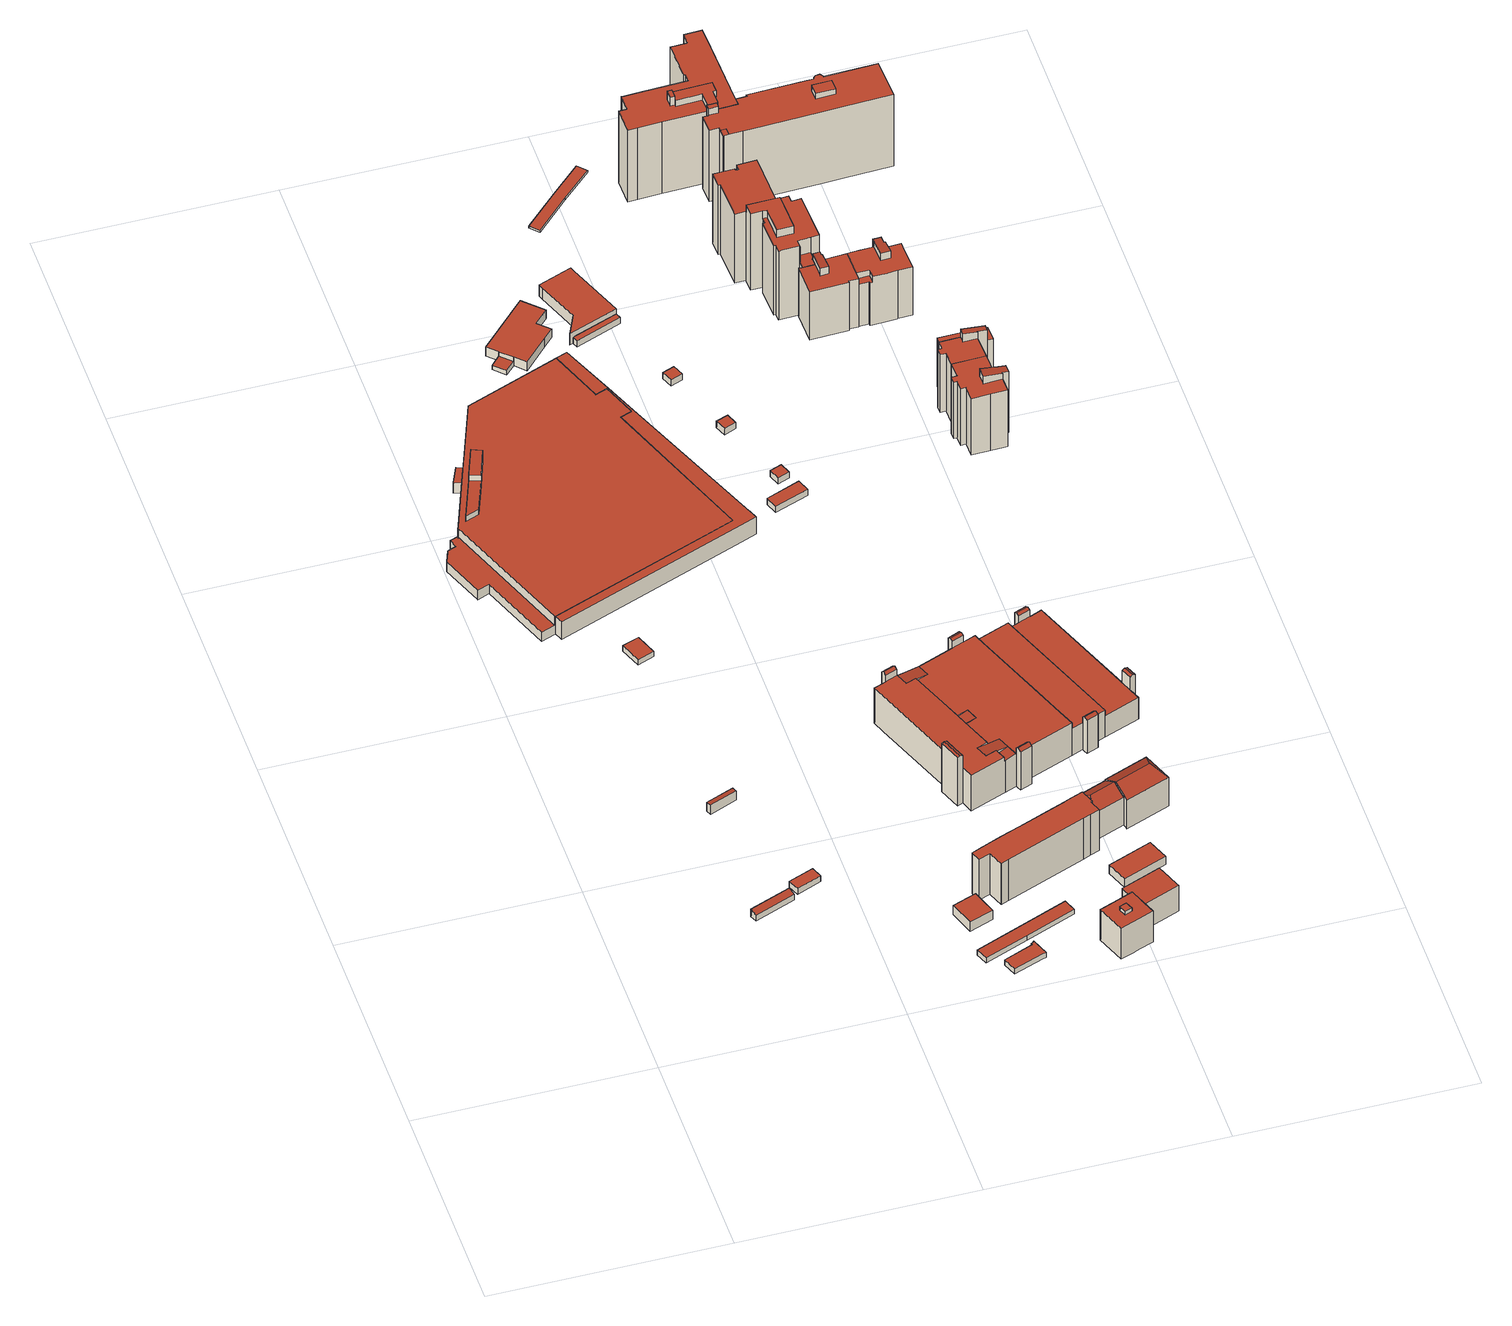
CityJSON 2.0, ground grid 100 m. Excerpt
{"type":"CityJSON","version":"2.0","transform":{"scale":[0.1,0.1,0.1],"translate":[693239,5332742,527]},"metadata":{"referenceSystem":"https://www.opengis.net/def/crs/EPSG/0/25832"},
"CityObjects":{
"building1":{"type":"Building","attributes":{"Gemeindeschluessel":"09162000","HoeheDach":"535.585","HoeheGrund":"531.620","Methode":"1000","NiedrigsteTraufeDesGebaeudes":"534.605","Geometrietyp2DReferenz":"3000","function":"51009_1610","roofType":"2100","measuredHeight":3.96},"geometry":[{"type":"MultiSurface","lod":"2","boundaries":[[[0,1,2,3]],[[4,5,6,7]],[[7,6,1,0]],[[6,5,2,1]],[[3,2,5,4]],[[0,3,4,7]]],"semantics":{"surfaces":[{"type":"WallSurface"},{"type":"RoofSurface"},{"type":"GroundSurface"}],"values":[0,0,0,1,0,2]}}]},
"building2":{"type":"Building","attributes":{"Gemeindeschluessel":"09162000","HoeheDach":"536.618","HoeheGrund":"531.570","Methode":"1000","NiedrigsteTraufeDesGebaeudes":"536.222","Geometrietyp2DReferenz":"3000","function":"51009_1610","roofType":"1000","measuredHeight":5.05},"geometry":[{"type":"MultiSurface","lod":"2","boundaries":[[[8,9,10,11]],[[12,10,9,13,14]],[[15,12,14,16]],[[16,17,8,11,15]],[[16,14,13,17]],[[11,10,12,15]],[[17,13,9,8]]],"semantics":{"surfaces":[{"type":"WallSurface"},{"type":"RoofSurface"},{"type":"GroundSurface"}],"values":[0,1,0,2,0,0,0]}}]},
"building3":{"type":"Building","attributes":{"Gemeindeschluessel":"09162000","HoeheDach":"534.700","HoeheGrund":"531.620","Methode":"2000","NiedrigsteTraufeDesGebaeudes":"534.700","Geometrietyp2DReferenz":"3000","function":"51009_1610","roofType":"1000","measuredHeight":3.08},"geometry":[{"type":"MultiSurface","lod":"2","boundaries":[[[18,19,20,21]],[[22,23,24,25]],[[23,20,19,24]],[[25,18,21,22]],[[24,19,18,25]],[[22,21,20,23]]],"semantics":{"surfaces":[{"type":"RoofSurface"},{"type":"GroundSurface"},{"type":"WallSurface"}],"values":[0,1,2,2,2,2]}}]},
"building4":{"type":"Building","attributes":{"Gemeindeschluessel":"09162000","HoeheDach":"533.762","HoeheGrund":"530.850","Methode":"1000","NiedrigsteTraufeDesGebaeudes":"533.762","Geometrietyp2DReferenz":"3000","function":"51009_1610","roofType":"1000","measuredHeight":2.91},"geometry":[{"type":"MultiSurface","lod":"2","boundaries":[[[26,27,28,29]],[[29,28,30,31]],[[32,33,27,26]],[[28,27,33,30]],[[31,30,33,32]],[[31,32,26,29]]],"semantics":{"surfaces":[{"type":"WallSurface"},{"type":"RoofSurface"},{"type":"GroundSurface"}],"values":[0,0,0,1,0,2]}}]},
"building5":{"type":"Building","attributes":{"Gemeindeschluessel":"09162000","HoeheDach":"545.100","HoeheGrund":"529.613","Methode":"2000","NiedrigsteTraufeDesGebaeudes":"534.600","Geometrietyp2DReferenz":"3000","function":"31001_2000","roofType":"1000","measuredHeight":15.49,"storeysAboveGround":2},"geometry":[{"type":"MultiSurface","lod":"2","boundaries":[[[34,35,36,37,38,39,40]],[[41,42,43,44]],[[45,46,34,40]],[[47,48,49,50]],[[51,52,53,54,55,56]],[[44,43,57,58]],[[51,56,59,60]],[[61,62,63,64]],[[48,65,66,67,68,69,49]],[[66,65,42,41,68,67]],[[70,71,46,45,72,73]],[[74,75,47,50,76]],[[77,78,36,35]],[[79,80,81,82,83,84,85]],[[61,86,87,88,78,77,62]],[[89,90,64,63,91,92]],[[83,82,93,94]],[[95,96,94,93,97,98,99]],[[100,87,86,61,64,90,89,101,102,73,72,45,40,39,38,103,74,76,69,68,67,68,41,44,58,104,105,53,52,51,60]],[[102,106,70,73]],[[57,107,108,105,104,58]],[[85,84,96,95]],[[76,50,49,69]],[[101,89,92,109,106,102]],[[37,110,75,74,103,38]],[[100,111,88,87]],[[84,83,94,96]],[[78,88,111,59,56,55,54,108,107,57,43,42,65,66,65,75,110,37,36],[98,97,81,80,79,99]],[[109,92,91,63,62,77,35,34,46,71,70,106]],[[79,85,95,99]],[[97,93,82,81]],[[60,59,111,100]],[[105,108,54,53]],[[47,75,65,48]]],"semantics":{"surfaces":[{"type":"WallSurface"},{"type":"RoofSurface"},{"type":"GroundSurface"}],"values":[0,0,0,1,0,0,0,0,0,0,0,0,0,0,0,0,1,0,2,0,0,1,0,0,0,0,0,1,1,0,0,0,0,0]}}]},
"building6":{"type":"Building","attributes":{"Gemeindeschluessel":"09162000","HoeheDach":"536.640","HoeheGrund":"531.670","Methode":"2000","NiedrigsteTraufeDesGebaeudes":"536.640","Geometrietyp2DReferenz":"3000","function":"31001_2000","roofType":"1000","measuredHeight":4.97},"geometry":[{"type":"MultiSurface","lod":"2","boundaries":[[[112,113,114,115]],[[115,114,116,117]],[[118,119,113,112]],[[115,117,118,112]],[[117,116,119,118]],[[113,119,116,114]]],"semantics":{"surfaces":[{"type":"WallSurface"},{"type":"GroundSurface"},{"type":"RoofSurface"}],"values":[0,0,0,1,0,2]}}]},
"building7":{"type":"Building","attributes":{"Gemeindeschluessel":"09162000","HoeheDach":"534.559","HoeheGrund":"531.940","Methode":"1000","NiedrigsteTraufeDesGebaeudes":"534.559","Geometrietyp2DReferenz":"3000","function":"31001_2000","roofType":"1000","measuredHeight":2.62},"geometry":[{"type":"MultiSurface","lod":"2","boundaries":[[[120,121,122,123]],[[121,124,125,126,127,128,129,130,122]],[[131,128,127,132]],[[133,130,129,134]],[[120,135,136,125,124,121]],[[123,122,130,133]],[[132,127,126,137]],[[137,126,125,136]],[[123,133,134,131,132,137,136,135,120]],[[134,129,128,131]]],"semantics":{"surfaces":[{"type":"WallSurface"},{"type":"RoofSurface"},{"type":"GroundSurface"}],"values":[0,1,0,0,0,0,0,0,2,0]}}]},
"building8":{"type":"Building","attributes":{"Gemeindeschluessel":"09162000","HoeheDach":"534.415","HoeheGrund":"531.750","Methode":"1000","NiedrigsteTraufeDesGebaeudes":"534.415","Geometrietyp2DReferenz":"3000","function":"31001_2000","roofType":"1000","measuredHeight":2.67},"geometry":[{"type":"MultiSurface","lod":"2","boundaries":[[[138,139,140,141]],[[142,143,139,138]],[[144,145,143,142]],[[146,147,145,144]],[[141,140,147,146]],[[143,145,147,140,139]],[[138,141,146,144,142]]],"semantics":{"surfaces":[{"type":"WallSurface"},{"type":"RoofSurface"},{"type":"GroundSurface"}],"values":[0,0,0,0,0,1,2]}}]},
"building9":{"type":"Building","attributes":{"Gemeindeschluessel":"09162000","HoeheDach":"539.349","HoeheGrund":"530.090","Methode":"1000","NiedrigsteTraufeDesGebaeudes":"539.343","Geometrietyp2DReferenz":"3000","function":"51009_1610","roofType":"1000","measuredHeight":9.26},"geometry":[{"type":"MultiSurface","lod":"2","boundaries":[[[148,149,150,151,152,153]],[[154,155,54,156,108,157]],[[153,152,151,158,159,160,161,162,43,57,108,156,54,56,163,59,111,88]],[[164,165,59,163,56,166]],[[157,108,57,167]],[[88,111,59,165,168,169]],[[170,43,162,171]],[[148,153,88,169]],[[149,148,169,168,165,164,166,155,154,157,167,170,171,172,173,174,175,150]],[[167,57,43,170]],[[158,151,150,175,174,159]],[[166,56,54,155]],[[171,162,161,172]],[[160,159,174,173,172,161]]],"semantics":{"surfaces":[{"type":"WallSurface"},{"type":"RoofSurface"},{"type":"GroundSurface"}],"values":[0,0,1,0,0,0,0,0,2,0,0,0,0,0]}}]},
"building10":{"type":"Building","attributes":{"Gemeindeschluessel":"09162000","HoeheDach":"535.961","HoeheGrund":"531.290","Methode":"2000","NiedrigsteTraufeDesGebaeudes":"533.621","Geometrietyp2DReferenz":"3000","function":"31001_2000","roofType":"1000","measuredHeight":4.67,"storeysAboveGround":1},"geometry":[{"type":"MultiSurface","lod":"2","boundaries":[[[176,177,178,179]],[[180,181,182,183]],[[184,185,186,187,188,177,176]],[[189,190,191,192]],[[193,194,195,196,197,198]],[[179,178,199,200,201]],[[202,199,188,187,203,191,190,194,193,198,204,182,181,205,206,207]],[[177,188,199,178]],[[184,176,179,201]],[[195,194,190,189]],[[197,208,183,182,204,198]],[[208,197,196,195,189,192,209,186,185,184,201,200,210,211,212,213,180,183]],[[210,200,199,202,207,211]],[[213,205,181,180]],[[207,206,205,213,212,211]],[[209,192,191,203,187,186]]],"semantics":{"surfaces":[{"type":"RoofSurface"},{"type":"WallSurface"},{"type":"GroundSurface"}],"values":[0,1,1,1,1,1,0,1,1,1,1,2,1,1,1,1]}}]},
"building11":{"type":"Building","attributes":{"Gemeindeschluessel":"09162000","HoeheDach":"553.467","HoeheGrund":"531.490","Methode":"1000","NiedrigsteTraufeDesGebaeudes":"553.467","Geometrietyp2DReferenz":"3000","function":"31001_9998","roofType":"1000","measuredHeight":21.98,"storeysAboveGround":7},"geometry":[{"type":"MultiSurface","lod":"2","boundaries":[[[214,215,216,217]],[[218,219,220,221,222,223]],[[224,225,226,227,228,229]],[[230,231,228,227,226,232,216,215,233,234,235,236,237,238,239,220,219,218,240,241,242,243,244]],[[217,216,232,245]],[[246,230,244,247]],[[248,234,233,249]],[[246,250,229,228,231,230]],[[244,243,242,251,252,247]],[[253,239,238,254]],[[249,233,215,214]],[[251,242,241,255]],[[256,236,235,257]],[[257,235,234,248]],[[237,236,256,258,254,238]],[[241,240,218,223,259,255]],[[249,214,217,245,225,224,229,250,246,247,252,251,255,259,223,222,221,253,254,258,256,257,248]],[[245,232,226,225]],[[221,220,239,253]]],"semantics":{"surfaces":[{"type":"WallSurface"},{"type":"RoofSurface"},{"type":"GroundSurface"}],"values":[0,0,0,1,0,0,0,0,0,0,0,0,0,0,0,0,2,0,0]}}]},
"building12":{"type":"Building","attributes":{"Gemeindeschluessel":"09162000","HoeheDach":"549.960","HoeheGrund":"531.560","Methode":"2000","NiedrigsteTraufeDesGebaeudes":"545.439","Geometrietyp2DReferenz":"3000","function":"31001_1000","roofType":"1000","measuredHeight":18.4,"storeysAboveGround":5},"geometry":[{"type":"MultiSurface","lod":"2","boundaries":[[[260,261,262,263,264,265,266,267,268,269]],[[270,271,272,273,274,275,276,277]],[[278,279,273,272,271,270,280,281,282,283,284,285,286,287,288,289]],[[290,291,292,293]],[[279,278,289,264,263,294,295]],[[266,265,264,289,288,287,286,267]],[[296,292,291,297]],[[260,298,299,261]],[[300,297,291,290]],[[301,302,303,298,283,282,281,280]],[[304,296,297,300]],[[270,277,301,280]],[[269,268,267,286,285,284]],[[279,295,274,273]],[[293,292,296,304]],[[277,276,275,274,295,294,305,299,298,303,302,301],[290,293,304,300]],[[305,294,263,262,261,299]],[[283,298,260,269,284]]],"semantics":{"surfaces":[{"type":"RoofSurface"},{"type":"WallSurface"},{"type":"GroundSurface"}],"values":[0,1,2,1,1,1,0,1,1,1,1,1,1,1,1,0,1,1]}}]},
"building13":{"type":"Building","attributes":{"Gemeindeschluessel":"09162000","HoeheDach":"533.700","HoeheGrund":"530.419","Methode":"2000","NiedrigsteTraufeDesGebaeudes":"533.700","Geometrietyp2DReferenz":"3000","function":"31001_2000","roofType":"1000","measuredHeight":3.28,"storeysAboveGround":1},"geometry":[{"type":"MultiSurface","lod":"2","boundaries":[[[306,307,308,309]],[[310,306,309,311]],[[311,309,308,312]],[[311,312,313,310]],[[312,308,307,313]],[[313,307,306,310]]],"semantics":{"surfaces":[{"type":"RoofSurface"},{"type":"WallSurface"},{"type":"GroundSurface"}],"values":[0,1,1,2,1,1]}}]},
"building14":{"type":"Building","attributes":{"Gemeindeschluessel":"09162000","HoeheDach":"536.490","HoeheGrund":"530.420","Methode":"2000","NiedrigsteTraufeDesGebaeudes":"536.490","Geometrietyp2DReferenz":"3000","function":"51009_1610","roofType":"1000","measuredHeight":6.07},"geometry":[{"type":"MultiSurface","lod":"2","boundaries":[[[314,315,316,317,318,319,320,321]],[[322,320,319,323]],[[323,319,318,324]],[[325,317,316,326]],[[312,327,328,322,323,324,325,326]],[[321,328,327,314]],[[328,321,320,322]],[[312,315,314,327]],[[324,318,317,325]],[[326,316,315,312]]],"semantics":{"surfaces":[{"type":"RoofSurface"},{"type":"WallSurface"},{"type":"GroundSurface"}],"values":[0,1,1,1,2,1,1,1,1,1]}}]},
"building15":{"type":"Building","attributes":{"Gemeindeschluessel":"09162000","HoeheDach":"533.673","HoeheGrund":"530.510","Methode":"1000","NiedrigsteTraufeDesGebaeudes":"533.673","Geometrietyp2DReferenz":"3000","function":"31001_2000","roofType":"1000","measuredHeight":3.16,"storeysAboveGround":1},"geometry":[{"type":"MultiSurface","lod":"2","boundaries":[[[329,330,331,332]],[[333,334,330,329]],[[332,331,335,336]],[[332,336,333,329]],[[330,334,335,331]],[[336,335,334,333]]],"semantics":{"surfaces":[{"type":"WallSurface"},{"type":"GroundSurface"},{"type":"RoofSurface"}],"values":[0,0,0,1,2,0]}}]},
"building16":{"type":"Building","attributes":{"Gemeindeschluessel":"09162000","HoeheDach":"533.869","HoeheGrund":"530.530","Methode":"1000","NiedrigsteTraufeDesGebaeudes":"533.869","Geometrietyp2DReferenz":"3000","function":"31001_2000","roofType":"1000","measuredHeight":3.34,"storeysAboveGround":1},"geometry":[{"type":"MultiSurface","lod":"2","boundaries":[[[337,338,339,340]],[[341,339,338,342]],[[343,340,339,341]],[[342,338,337,344]],[[344,337,340,343]],[[343,341,342,344]]],"semantics":{"surfaces":[{"type":"RoofSurface"},{"type":"WallSurface"},{"type":"GroundSurface"}],"values":[0,1,1,1,1,2]}}]},
"building17":{"type":"Building","attributes":{"Gemeindeschluessel":"09162000","HoeheDach":"535.788","HoeheGrund":"531.344","Methode":"1000","NiedrigsteTraufeDesGebaeudes":"535.788","Geometrietyp2DReferenz":"3000","function":"31001_2000","roofType":"1000","measuredHeight":4.44},"geometry":[{"type":"MultiSurface","lod":"2","boundaries":[[[345,346,347,348]],[[349,350,346,345]],[[351,352,348,347]],[[349,345,348,352]],[[351,347,346,350]],[[350,349,352,351]]],"semantics":{"surfaces":[{"type":"WallSurface"},{"type":"GroundSurface"},{"type":"RoofSurface"}],"values":[0,1,2,0,0,0]}}]},
"building18":{"type":"Building","attributes":{"Gemeindeschluessel":"09162000","HoeheDach":"550.230","HoeheGrund":"531.570","Methode":"2000","NiedrigsteTraufeDesGebaeudes":"546.334","Geometrietyp2DReferenz":"3000","function":"31001_9998","roofType":"3200","measuredHeight":18.66,"storeysAboveGround":5},"geometry":[{"type":"MultiSurface","lod":"2","boundaries":[[[353,354,355,356]],[[357,358,359,360,361,362]],[[358,357,362,363,353,356,364,365,366]],[[367,361,360,368,354]],[[368,369,355,354]],[[363,367,354,353]],[[370,371,366,365,364,356,355,369]],[[359,371,370,369,368,360]],[[366,371,359,358]],[[362,361,367,363]]],"semantics":{"surfaces":[{"type":"WallSurface"},{"type":"GroundSurface"},{"type":"RoofSurface"}],"values":[0,0,1,2,2,0,0,2,0,0]}}]},
"building19":{"type":"Building","attributes":{"Gemeindeschluessel":"09162000","HoeheDach":"533.777","HoeheGrund":"530.500","Methode":"1000","NiedrigsteTraufeDesGebaeudes":"533.777","Geometrietyp2DReferenz":"3000","function":"31001_2000","roofType":"1000","measuredHeight":3.28,"storeysAboveGround":1},"geometry":[{"type":"MultiSurface","lod":"2","boundaries":[[[372,373,374,375]],[[373,376,377,374]],[[372,378,376,373]],[[375,379,378,372]],[[379,377,376,378]],[[374,377,379,375]]],"semantics":{"surfaces":[{"type":"GroundSurface"},{"type":"WallSurface"},{"type":"RoofSurface"}],"values":[0,1,1,1,2,1]}}]},
"building20":{"type":"Building","attributes":{"Gemeindeschluessel":"09162000","HoeheDach":"556.670","HoeheGrund":"530.530","Methode":"2000","NiedrigsteTraufeDesGebaeudes":"542.020","Geometrietyp2DReferenz":"3000","function":"31001_2000","roofType":"1000","measuredHeight":26.14,"storeysAboveGround":8},"geometry":[{"type":"MultiSurface","lod":"2","boundaries":[[[380,381,382,383,384,385,386,387,388]],[[389,390,391,392,393,394,395]],[[386,396,387]],[[397,389,395,398,399,400]],[[384,401,402,403,384,385]],[[404,405,406,407,408,409,410,411,412]],[[413,414,415,416,417,399,398,395,394,418,381,419,420,387,396,421,422,423,424,425,426,427,428,429,430]],[[431,432,433,434]],[[435,436,437,438,439,440,441,442,443]],[[420,388,387]],[[444,445,446]],[[447,448,449,450]],[[381,380,419]],[[451,452,453,454,455,456,457,458,459]],[[460,461,411,410]],[[462,463,464,465]],[[424,466,467,468,469,425]],[[470,471,440,439]],[[450,449,472,463,462,473,474]],[[475,476,477,478,479,480,481]],[[482,446,445,483,484,485]],[[486,487,488,489]],[[490,491,492,493]],[[494,495,493,496]],[[497,498,499,500,501,502,503,504,505]],[[506,507,508,509,510,511,512,495,494]],[[513,514,515,516,491,490,517,518,519,520,521,522]],[[482,523,446]],[[520,519,518,517,490,493,495,512,503,502,433,432,521]],[[524,382,418,394,393]],[[510,505,504,511]],[[525,526,527,528]],[[426,425,469,468,438,437,529,530,531,532]],[[533,534,535,536,537]],[[538,484,539,444,446,523,540,385,384,403,458,457,479,492,491,516,515,514,513,522,541,470,439,438,468,467,542]],[[457,456,480,479]],[[543,528,527,544]],[[393,392,402,401,383,524]],[[539,483,445,444]],[[424,423,466]],[[381,418,382]],[[454,475,481,455]],[[535,534,417,416,415,536]],[[443,442,545,546]],[[547,548,549,429,428,550,525,528,543]],[[440,471,551,441]],[[448,552,472,449]],[[553,554,450,474]],[[496,493,492,479,478]],[[422,421,396,386,540,523,482,485,538,542,466,423]],[[498,497,509,508]],[[407,406,554,553]],[[540,386,385]],[[434,488,487,447,450,554,406,405,555,556,431]],[[484,538,485]],[[557,541,522,558]],[[559,560,561,400,399,417,534,533,562]],[[476,475,454,453]],[[471,470,541,557,563,564,546,545,551]],[[447,487,486,565,566,465,464,552,448]],[[441,551,545,442]],[[567,430,429,549]],[[568,537,536,415,414,569,570,571,572]],[[405,404,573,555]],[[559,562,568,572]],[[522,521,432,574,558]],[[484,483,539]],[[455,481,480,456]],[[575,569,414,413,430,567]],[[576,577,578,556,555,573,579,461,460]],[[580,427,426,532,581,582,544,527,526]],[[383,382,524]],[[583,489,488,434,433]],[[550,580,526,525]],[[579,412,411,461]],[[552,464,463,472]],[[383,401,384]],[[432,431,556,578,574]],[[562,533,537,568]],[[427,580,550,428]],[[391,584,459,458,403,402,392]],[[467,466,542]],[[419,380,388,420]],[[512,511,504,503]],[[573,404,412,579]],[[583,433,502,501]],[[566,565,486,489,583,501,500,499,498,508,507,506,494,496,478,477,476,453,452,451,459,584,391,390,389,397,400,561,560,559,572,571,570,569,575,567,549,548,547,543,544,582,581,532,531,530,529,437,436,435,443,546,564,563,557,558,574,578,577,576,460,410,409,408,407,553,474,473,462,465]],[[509,497,505,510]]],"semantics":{"surfaces":[{"type":"RoofSurface"},{"type":"WallSurface"},{"type":"GroundSurface"}],"values":[0,1,1,1,1,1,0,1,1,1,1,1,1,1,1,1,0,1,1,1,0,1,1,1,1,1,1,1,0,1,0,0,1,0,0,1,1,0,1,1,1,0,1,1,1,0,0,1,1,1,1,1,1,0,1,1,1,1,1,1,0,1,1,1,1,1,1,0,1,1,1,1,1,0,0,0,1,1,0,1,1,1,1,1,0,1,2,0]}}]},
"building21":{"type":"Building","attributes":{"Gemeindeschluessel":"09162000","HoeheDach":"533.820","HoeheGrund":"530.530","Methode":"1000","NiedrigsteTraufeDesGebaeudes":"533.820","Geometrietyp2DReferenz":"3000","function":"31001_2000","roofType":"1000","measuredHeight":3.29,"storeysAboveGround":1},"geometry":[{"type":"MultiSurface","lod":"2","boundaries":[[[585,586,587,588]],[[589,585,588,590]],[[588,587,591,590]],[[589,592,586,585]],[[591,587,586,592]],[[590,591,592,589]]],"semantics":{"surfaces":[{"type":"WallSurface"},{"type":"GroundSurface"},{"type":"RoofSurface"}],"values":[0,1,0,0,2,0]}}]},
"building22":{"type":"Building","attributes":{"Gemeindeschluessel":"09162000","HoeheDach":"531.332","HoeheGrund":"526.281","Methode":"2000","NiedrigsteTraufeDesGebaeudes":"531.332","Geometrietyp2DReferenz":"3000","function":"53001_1800","roofType":"1000","measuredHeight":5.05},"geometry":[{"type":"MultiSurface","lod":"2","boundaries":[[[593,594,595,596]],[[597,598,599,600]],[[601,602,603,604]],[[596,595,598,597]],[[593,596,597,600,605,601,604]],[[605,606,602,601]],[[600,599,606,605]],[[603,602,606,599,598,595,594]],[[604,603,594,593]]],"semantics":{"surfaces":[{"type":"WallSurface"},{"type":"GroundSurface"},{"type":"RoofSurface"}],"values":[0,0,0,0,1,0,0,2,0]}}]},
"building23":{"type":"Building","attributes":{"Gemeindeschluessel":"09162000","HoeheDach":"551.200","HoeheGrund":"531.479","Methode":"2000","NiedrigsteTraufeDesGebaeudes":"546.902","Geometrietyp2DReferenz":"3000","function":"31001_1000","roofType":"3200","measuredHeight":19.72,"storeysAboveGround":4},"geometry":[{"type":"MultiSurface","lod":"2","boundaries":[[[607,608,609,610]],[[611,612,613,614,615,616,617]],[[618,619,620,621,613,612]],[[613,621,614]],[[615,608,607,622,616]],[[623,617,616,622]],[[610,609,620,619]],[[611,624,618,612]],[[624,623,622,607,610,619,618]],[[608,615,614,621,620,609]],[[624,611,617,623]]],"semantics":{"surfaces":[{"type":"WallSurface"},{"type":"RoofSurface"},{"type":"GroundSurface"}],"values":[0,1,0,1,0,0,0,0,2,1,0]}}]},
"building24":{"type":"Building","attributes":{"Gemeindeschluessel":"09162000","HoeheDach":"568.260","HoeheGrund":"527.070","Methode":"2000","NiedrigsteTraufeDesGebaeudes":"556.140","Geometrietyp2DReferenz":"3000","function":"31001_9998","roofType":"1000","measuredHeight":41.19,"storeysAboveGround":12},"geometry":[{"type":"MultiSurface","lod":"2","boundaries":[[[625,626,627,628,629,630,631,632,633,634,635,636,637,638,639,640,641,642,643,644,645,646,647,648,649,650,651,652,653,654,655,656,657,658,659,660,661,662]],[[663,640,639,664]],[[665,660,659,666]],[[633,632,631,667,668,669]],[[664,639,638,670]],[[671,672,673,674,675,676]],[[666,659,658,677]],[[678,679,680,681,648]],[[635,682,683,636]],[[684,646,645,685]],[[686,687,657,656]],[[688,689,690,691,630,629,692]],[[685,645,644,693]],[[633,669,694,634]],[[690,683,682,694,669,668,667,691]],[[672,695,696,673]],[[684,697,678,648,647,646]],[[698,676,675,693,644,643,699]],[[637,636,683,700,701]],[[702,661,660,665]],[[700,683,690,689]],[[703,641,640,663]],[[628,627,626,704,705,706]],[[634,694,682,635]],[[677,658,657,687]],[[692,629,628,706]],[[670,638,637,701]],[[707,649,648,681]],[[650,649,707,708,709,651]],[[681,680,710,695,672,671,676,698,699,711,703,663,664,670,701,700,689,688,692,706,705,704,712,713,702,665,666,677,687,686,714,715,716,717,709,708,707]],[[704,626,625,712]],[[695,710,680,679,718,696]],[[712,625,662,713]],[[653,652,651,709,717,716]],[[713,662,661,702]],[[675,674,673,696,718,679,678,697,684,685,693]],[[630,691,667,631]],[[703,711,699,643,642,641]],[[716,715,654,653]],[[656,655,654,715,714,686]]],"semantics":{"surfaces":[{"type":"RoofSurface"},{"type":"WallSurface"},{"type":"GroundSurface"}],"values":[0,1,1,1,1,1,1,1,1,1,1,1,1,1,0,1,1,1,1,1,1,1,1,1,1,1,1,1,1,2,1,1,1,1,1,0,1,1,1,1]}}]},
"building25":{"type":"Building","attributes":{"Gemeindeschluessel":"09162000","HoeheDach":"560.150","HoeheGrund":"530.080","Methode":"2000","NiedrigsteTraufeDesGebaeudes":"556.130","Geometrietyp2DReferenz":"3000","function":"31001_9998","roofType":"1000","measuredHeight":30.07,"storeysAboveGround":9},"geometry":[{"type":"MultiSurface","lod":"2","boundaries":[[[719,720,721,722,723,724]],[[725,726,727,728]],[[673,723,696,729,730,731]],[[728,727,719,724]],[[732,733,675,734]],[[727,726,735,736,737,721,720,719]],[[738,737,736,739]],[[739,736,735,740]],[[741,742,743,744]],[[744,743,745,746]],[[696,722,721,737,738,747,729]],[[748,741,744,746,749,750,751,732,734,731,730,729,747,738,739,740,752,753,754]],[[741,748,754,755,756,742]],[[757,758,745,743,742,756,755,759,725,728,724,723,722,696,723,673,675,733,760]],[[751,760,733,732]],[[734,675,673,731]],[[750,749,746,745,758,757,760,751]],[[735,726,725,759,755,754,753,752,740]]],"semantics":{"surfaces":[{"type":"WallSurface"},{"type":"RoofSurface"},{"type":"GroundSurface"}],"values":[0,0,0,0,0,1,0,0,0,0,0,2,0,1,0,0,0,0]}}]},
"building26":{"type":"Building","attributes":{"Gemeindeschluessel":"09162000","HoeheDach":"570.300","HoeheGrund":"527.124","Methode":"2000","NiedrigsteTraufeDesGebaeudes":"565.700","Geometrietyp2DReferenz":"3000","function":"31001_9998","roofType":"1000","measuredHeight":43.18,"storeysAboveGround":10},"geometry":[{"type":"MultiSurface","lod":"2","boundaries":[[[761,762,763,764]],[[765,766,767,768,769,770,771,763,762]],[[772,773,774,775]],[[764,763,771,776]],[[777,778,779,780]],[[781,782,783,784]],[[785,766,786,787,788]],[[789,790,791,792]],[[793,794,795,765,762,761]],[[788,787,794,793]],[[796,797,773,772]],[[798,799,800,801]],[[775,774,802,803]],[[804,769,768,805]],[[806,784,783,807,770,769,804,808]],[[809,810,799,798]],[[805,768,767,811]],[[792,791,812,813]],[[780,779,797,796]],[[814,815,816,817]],[[818,819,782,781]],[[806,808,790,789]],[[813,812,815,814]],[[806,789,792,813,814,817,809,798,801,820,821,777,780,796,772,775,803,818,781,784]],[[822,823,821,820]],[[816,810,809,817]],[[776,771,770,807]],[[803,802,819,818]],[[765,795,786,766]],[[801,800,822,820]],[[787,786,795,794]],[[822,800,799,810,816,815,812,791,790,808,804,805,811,785,788,793,761,764,776,807,783,782,819,802,774,773,797,779,778,823]],[[811,767,766,785]],[[821,823,778,777]]],"semantics":{"surfaces":[{"type":"WallSurface"},{"type":"RoofSurface"},{"type":"GroundSurface"}],"values":[0,1,0,0,0,0,0,0,0,0,0,0,0,0,0,0,0,0,0,0,0,0,0,2,0,0,0,0,0,0,1,1,0,0]}}]},
"building27":{"type":"Building","attributes":{"Gemeindeschluessel":"09162000","HoeheDach":"538.623","HoeheGrund":"527.130","Methode":"1000","NiedrigsteTraufeDesGebaeudes":"538.623","Geometrietyp2DReferenz":"3000","function":"31001_2000","roofType":"1000","measuredHeight":11.49,"storeysAboveGround":2},"geometry":[{"type":"MultiSurface","lod":"2","boundaries":[[[824,825,826,827]],[[677,828,825,824]],[[677,824,827,829,830,831,687]],[[827,826,832,829]],[[833,834,687,831,830,835]],[[825,828,834,833,835,832,826]],[[677,687,834,828]],[[829,832,835,830]]],"semantics":{"surfaces":[{"type":"WallSurface"},{"type":"GroundSurface"},{"type":"RoofSurface"}],"values":[0,0,1,0,0,2,0,0]}}]},
"building28":{"type":"Building","attributes":{"Gemeindeschluessel":"09162000","HoeheDach":"566.321","HoeheGrund":"531.800","Methode":"2000","NiedrigsteTraufeDesGebaeudes":"562.187","Geometrietyp2DReferenz":"3000","function":"31001_1000","roofType":"1000","measuredHeight":34.52,"storeysAboveGround":10},"geometry":[{"type":"MultiSurface","lod":"2","boundaries":[[[836,837,838,839]],[[840,841,842,843]],[[844,845,846,847,848,849,850]],[[851,852,853,854,855,856]],[[857,858,859,860,861,862,863,864,865,845,844,866,840,843,867,868,869,870,853,852,851,871]],[[862,861,860,872,873,874]],[[875,848,847,846,876,877,878,874,873,872,879,880,881,882,856,855,854,883,884,885,886,836,839]],[[843,842,887,867]],[[859,858,857,881,880,879]],[[881,857,871,882]],[[839,838,888,875]],[[875,888,849,848]],[[889,850,849,888,838,837,887,842,841]],[[836,886,885,868,867,887,837]],[[882,871,851,856]],[[876,846,845,865,864,877]],[[866,844,850,889,841,840]],[[872,860,859,879]],[[869,868,885,884,883,870]],[[854,853,870,883]],[[878,877,864,863,862,874]]],"semantics":{"surfaces":[{"type":"WallSurface"},{"type":"RoofSurface"},{"type":"GroundSurface"}],"values":[0,0,0,0,1,0,2,0,0,0,0,0,1,0,0,0,0,0,0,0,0]}}]},
"building29":{"type":"Building","attributes":{"Gemeindeschluessel":"09162000","HoeheDach":"566.370","HoeheGrund":"530.950","Methode":"2000","NiedrigsteTraufeDesGebaeudes":"556.820","Geometrietyp2DReferenz":"3000","function":"31001_1000","roofType":"1000","measuredHeight":35.42,"storeysAboveGround":10},"geometry":[{"type":"MultiSurface","lod":"2","boundaries":[[[890,891,892,893]],[[894,895,896,897]],[[898,899,900,901]],[[902,903,899,898]],[[894,904,901,900,905,906,895]],[[907,908,909,910,911,912,913,914,915]],[[916,917,918,919]],[[912,911,920,921]],[[922,905,900,899,903,923,892,891,924,920,911,910]],[[919,918,906,905,922,910,909]],[[925,926,927,928]],[[929,924,891,890]],[[921,920,924,929]],[[930,931,926,925]],[[932,928,927,933,934,935]],[[936,931,930,937,897,896,938]],[[939,923,903,902]],[[933,927,926,931,936,916,919,909,908,907,940,934]],[[898,901,904,894,897,937,930,925,928,932,935,941,915,914,913,912,921,929,890,893,939,902]],[[936,938,917,916]],[[893,892,923,939]],[[935,934,940,941]],[[907,915,941,940]],[[938,896,895,906,918,917]]],"semantics":{"surfaces":[{"type":"WallSurface"},{"type":"RoofSurface"},{"type":"GroundSurface"}],"values":[0,0,0,0,0,0,0,0,1,0,0,0,0,0,0,0,0,1,2,0,0,0,0,1]}}]},
"building30":{"type":"Building","attributes":{"Gemeindeschluessel":"09162000","HoeheDach":"560.130","HoeheGrund":"530.240","Methode":"2000","NiedrigsteTraufeDesGebaeudes":"552.990","Geometrietyp2DReferenz":"3000","function":"31001_9998","roofType":"1000","measuredHeight":29.89,"storeysAboveGround":9},"geometry":[{"type":"MultiSurface","lod":"2","boundaries":[[[942,943,944,945]],[[946,947,943,942]],[[948,949,950,951]],[[952,953,954,955]],[[956,957,958,959]],[[960,961,947,946]],[[962,963,953,952]],[[950,949,964,965,966,967,968,969,970,971,962,952,955,972,973,974]],[[958,957,948,951,975,976]],[[977,978,979,980,981,982,983,956,959,984,985,986,987,988,960,946,942,945,989,990]],[[968,967,979,978,977,969]],[[976,975,974,973,986,985,984]],[[959,958,976,984]],[[973,972,955,954,961,960,988,987,986]],[[983,982,981,980,966,965,964,949,948,957,956]],[[951,950,974,975]],[[953,963,991,944,943,947,961,954]],[[990,970,969,977]],[[971,991,963,962]],[[944,991,971,970,990,989,945]],[[979,967,966,980]]],"semantics":{"surfaces":[{"type":"WallSurface"},{"type":"RoofSurface"},{"type":"GroundSurface"}],"values":[0,0,0,0,0,0,0,1,1,2,0,0,0,0,0,0,1,0,0,0,0]}}]},
"building31":{"type":"Building","attributes":{"Gemeindeschluessel":"09162000","HoeheDach":"569.180","HoeheGrund":"527.100","Methode":"2000","NiedrigsteTraufeDesGebaeudes":"565.710","Geometrietyp2DReferenz":"3000","function":"31001_9998","roofType":"1000","measuredHeight":42.08,"storeysAboveGround":10},"geometry":[{"type":"MultiSurface","lod":"2","boundaries":[[[992,993,994,829,995,827,996,997,998,999,1000,1001,1002,806,1003,1004,784,781,1005,1006,1007,1008,1009,1010,1011,1012,1013,1014,1015,1016]],[[1017,1018,1019,1020]],[[1010,1021,1022,1011]],[[994,993,992,1016,1023,1024,1025,1026,1027,829]],[[1008,1028,1029,1009]],[[784,783,782,781]],[[1015,1030,1023,1016]],[[1031,1032,1033,998,997,996]],[[1034,1035,1036,1037]],[[1038,1035,1034,1039]],[[1040,1019,1018,1041]],[[1042,1043,1044,1032,1031]],[[1041,1018,1017,1045]],[[999,1046,1047,1000]],[[1000,1047,1048,1001]],[[781,782,1049,1005]],[[1050,1030,1015,1014,1013,1051]],[[1052,1020,1019,1040]],[[1011,1022,1053,1012]],[[1033,1032,1044,1043,1027,1026,1025,1024,1023,1030,1050,1051,1053,1022,1021,1029,1028,1054,1055,1049,782,783,1056,1057,1038,1039,1048,1047,1046],[1040,1041,1045,1052]],[[1012,1053,1051,1013]],[[1054,1028,1008,1007,1006,1055]],[[1036,1057,1056,783,784,1004,1003,806,1037]],[[827,1042,1031,996]],[[995,829,1027,1043,1042,827]],[[1009,1029,1021,1010]],[[1002,1001,1048,1039,1034,1037,806]],[[998,1033,1046,999]],[[1005,1049,1055,1006]],[[1045,1017,1020,1052]],[[1057,1036,1035,1038]]],"semantics":{"surfaces":[{"type":"GroundSurface"},{"type":"RoofSurface"},{"type":"WallSurface"}],"values":[0,1,2,2,2,2,2,2,1,2,2,1,2,2,2,2,2,2,2,1,2,2,2,2,2,2,2,2,2,2,2]}}]}
},
"vertices":[
[567,642,46],[567,642,86],[740,709,86],[740,709,46],[752,679,46],[752,679,76],[579,611,76],[579,611,46],
[694,1274,46],[694,1274,94],[698,1264,96],[698,1264,46],[581,1219,96],[689,1287,92],[572,1242,92],[581,1219,46],[572,1242,46],[689,1287,46],
[773,705,77],[878,746,77],[860,792,77],[755,752,77],[755,752,46],[860,792,46],[878,746,46],[773,705,46],
[624,2112,39],[624,2112,68],[553,2085,68],[553,2085,39],[519,2176,68],[519,2176,39],[590,2202,39],[590,2202,68],
[49,2910,76],[84,2921,76],[84,2921,123],[85,2921,123],[85,2921,26],[84,2921,26],[49,2910,26],[315,3546,26],[315,3546,123],[714,3697,123],[714,3697,26],[61,2872,26],[61,2872,76],[183,3189,82],[212,3268,82],[184,3278,82],[150,3201,82],[857,3317,26],[858,3317,26],[906,3335,26],[906,3335,123],[858,3317,123],[857,3317,123],[802,3463,123],[802,3463,26],[1106,2654,123],[1106,2654,26],[240,2328,26],[240,2328,76],[124,2637,76],[124,2637,26],[212,3268,123],[212,3267,123],[212,3267,26],[212,3268,26],[184,3278,26],[25,2858,76],[38,2863,76],[38,2863,26],[25,2858,26],[183,3189,26],[183,3189,123],[150,3201,26],[299,2350,76],[299,2350,123],[181,2967,123],[235,3113,123],[282,3242,123],[282,3242,181],[235,3113,181],[235,3113,151],[181,2967,151],[299,2350,26],[300,2350,26],[300,2350,123],[71,2617,26],[123,2637,26],[123,2637,76],[71,2617,76],[238,3259,181],[190,3130,181],[123,2945,151],[190,3130,151],[238,3259,123],[190,3130,123],[123,2945,123],[985,2608,26],[71,2618,26],[2,2800,26],[89,2933,26],[803,3463,26],[851,3481,26],[2,2800,76],[803,3463,123],[851,3481,123],[71,2618,76],[89,2933,123],[985,2608,123],
[1349,318,47],[1349,318,96],[1312,425,96],[1312,425,47],[1414,463,96],[1414,463,47],[1450,355,47],[1450,355,96],
[1444,43,49],[1444,43,76],[1422,103,76],[1422,103,49],[1571,91,76],[1585,96,76],[1557,169,76],[1555,168,76],[1557,163,76],[1544,158,76],[1547,151,76],[1557,163,49],[1555,168,49],[1547,151,49],[1544,158,49],[1571,91,49],[1585,96,49],[1557,169,49],
[1336,187,48],[1336,187,74],[1738,344,74],[1738,344,48],[1356,135,48],[1356,135,74],[1540,206,48],[1540,206,74],[1758,290,48],[1758,290,74],
[316,2313,31],[1131,2619,31],[1197,2644,31],[1197,2644,123],[1131,2619,123],[316,2313,123],[906,3336,31],[906,3335,31],[906,3336,123],[851,3481,31],[1182,2683,123],[1181,2684,123],[915,3339,123],[857,3483,123],[762,3715,123],[975,3004,123],[975,3004,31],[1106,2654,31],[857,3317,31],[802,3463,31],[985,2608,31],[300,2350,31],[714,3697,31],[762,3715,31],[857,3483,31],[915,3339,31],[1181,2684,31],[1182,2683,31],
[530,3742,66],[569,3781,66],[523,3826,66],[485,3786,66],[684,4068,43],[684,4068,90],[763,3991,90],[763,3991,43],[530,3742,43],[569,3781,43],[569,3782,43],[569,3782,90],[569,3781,90],[711,3842,43],[711,3842,90],[612,3740,90],[612,3740,43],[711,3927,90],[754,3886,90],[754,3886,43],[711,3927,43],[706,3932,43],[706,3932,90],[523,3826,90],[523,3826,43],[485,3786,43],[522,3827,90],[570,3782,90],[706,3933,90],[683,4069,90],[626,4011,90],[483,3865,90],[706,3933,43],[570,3782,43],[522,3827,43],[483,3865,43],[626,4011,43],[683,4069,43],
[1878,569,45],[1878,569,265],[1539,439,265],[1539,439,45],[1632,600,265],[1739,641,265],[1834,677,265],[1834,677,45],[1739,641,45],[1632,600,45],[1481,487,45],[1505,425,45],[1505,425,265],[1481,487,265],[1480,490,265],[1480,490,45],[1432,472,265],[1478,490,265],[1507,426,265],[1913,583,265],[1951,597,265],[1933,648,265],[1939,651,265],[1935,662,265],[1917,709,265],[1871,692,265],[1552,569,265],[1498,548,265],[1466,535,265],[1462,533,265],[1416,515,265],[1507,426,45],[1432,472,45],[1416,515,45],[1951,597,45],[1913,583,45],[1478,490,45],[1466,535,45],[1462,533,45],[1871,692,45],[1917,709,45],[1498,548,45],[1939,651,45],[1933,648,45],[1935,662,45],[1552,569,45],
[1956,183,184],[1957,183,184],[1974,139,184],[1979,127,184],[2147,192,184],[2142,203,184],[2125,248,184],[2103,305,184],[1935,240,184],[1934,240,184],[1860,5,46],[1914,25,46],[1944,37,46],[2004,60,46],[2004,60,212],[1944,37,212],[1914,25,212],[1860,5,212],[1979,127,46],[1978,127,46],[1813,128,46],[1867,148,46],[1896,160,46],[1956,183,46],[1934,240,46],[1935,240,46],[2103,305,46],[2125,248,46],[2142,203,46],[2147,192,46],[1913,115,212],[1913,115,230],[1926,83,230],[1926,83,212],[1979,127,212],[1978,127,212],[1896,72,230],[1884,104,230],[1956,183,212],[1957,183,212],[1884,104,212],[1813,128,212],[1867,148,212],[1896,160,212],[1896,72,212],[1974,139,212],
[836,3818,67],[1030,3891,67],[1021,3914,67],[827,3841,67],[836,3818,34],[827,3841,34],[1021,3914,34],[1030,3891,34],
[811,3835,95],[1021,3914,95],[1010,3943,95],[926,4160,95],[919,4179,95],[776,4125,95],[783,4106,95],[852,3927,95],[783,4106,34],[776,4125,34],[919,4179,34],[926,4160,34],[1010,3943,34],[811,3835,34],[852,3927,34],
[1118,3508,35],[1118,3508,67],[1100,3557,67],[1100,3557,35],[1169,3527,35],[1169,3527,67],[1150,3576,67],[1150,3576,35],
[1302,2730,69],[1446,2784,69],[1426,2836,69],[1282,2782,69],[1426,2836,35],[1446,2784,35],[1282,2782,35],[1302,2730,35],
[1986,378,43],[2173,451,43],[2173,451,88],[1986,378,88],[1952,469,43],[2138,541,43],[2138,541,88],[1952,469,88],
[1899,757,46],[1899,757,194],[2040,812,194],[2040,812,46],[1939,650,46],[1940,649,46],[1940,649,194],[1939,650,195],[1939,651,195],[1939,651,46],[1917,709,46],[2060,757,46],[2061,755,46],[2081,703,46],[1917,709,194],[1954,717,232],[2060,757,232],[2061,755,231],[2081,703,193],
[1219,3242,35],[1270,3262,35],[1288,3213,35],[1237,3194,35],[1270,3262,68],[1288,3213,68],[1219,3242,68],[1237,3194,68],
[1632,1043,226],[1640,1046,225],[1678,1061,219],[1729,1081,211],[1732,1082,210],[1712,1132,210],[1658,1111,219],[1621,1097,225],[1613,1094,226],[1547,957,35],[1696,1014,35],[1700,1016,35],[1700,1016,204],[1696,1014,203],[1696,1014,225],[1547,957,225],[1658,1111,225],[1530,1003,35],[1530,1003,225],[1528,1007,225],[1528,1007,35],[1732,1082,211],[1750,1035,211],[1750,1035,210],[2037,1795,183],[2037,1795,150],[2037,1794,150],[2037,1794,35],[2037,1795,35],[2032,1807,35],[2027,1819,35],[2027,1819,184],[2032,1807,191],[1350,1470,225],[1492,1100,225],[1491,1100,225],[1509,1053,225],[1527,1007,225],[1678,1061,225],[1632,1043,225],[1613,1094,225],[1606,1246,225],[1587,1297,225],[1498,1527,225],[1453,1510,225],[1433,1562,225],[1432,1561,225],[1432,1562,225],[1382,1543,225],[1382,1542,225],[1330,1522,225],[1938,1756,150],[1938,1756,180],[2156,1192,180],[2156,1192,150],[1679,1671,35],[1684,1659,35],[1684,1658,35],[1684,1658,210],[1684,1659,210],[1684,1659,244],[1679,1671,250],[1675,1683,244],[1675,1683,35],[1660,1267,210],[1660,1267,211],[1651,1263,210],[2288,1300,150],[2288,1300,217],[2270,1346,217],[2270,1346,150],[1751,1035,35],[1756,1023,35],[1761,1011,35],[1761,1011,241],[1756,1023,252],[1751,1035,241],[1751,1035,210],[1751,1036,210],[1751,1036,35],[1977,1800,35],[1977,1800,184],[2293,1355,35],[2293,1355,217],[2311,1309,217],[2311,1309,35],[1498,1527,218],[1552,1548,210],[1532,1600,210],[1483,1581,217],[1734,1678,210],[1734,1678,244],[2282,1351,222],[2282,1351,35],[2270,1346,35],[1811,1030,241],[1811,1030,35],[1806,1042,35],[1801,1055,35],[1801,1055,210],[1801,1055,241],[1806,1042,252],[1606,1246,203],[1641,1317,211],[1632,1314,210],[1587,1297,203],[2288,1299,35],[2288,1299,150],[2307,1250,150],[2307,1250,35],[1986,1181,180],[1986,1181,210],[2005,1134,210],[2005,1134,180],[2053,1152,35],[2053,1152,180],[2005,1134,35],[2113,1147,213],[2113,1147,35],[2108,1159,35],[2104,1171,35],[2103,1172,35],[2103,1172,180],[2104,1171,180],[2104,1171,212],[2108,1159,221],[2054,1152,35],[2058,1140,35],[2063,1128,35],[2063,1128,213],[2058,1140,221],[2054,1152,212],[2054,1152,180],[1807,1646,210],[1896,1416,210],[1915,1365,210],[1967,1231,210],[1967,1231,180],[1915,1365,180],[1896,1416,180],[1807,1646,180],[1787,1698,180],[1787,1698,210],[1606,1246,210],[1678,1061,203],[1377,1555,266],[1427,1574,266],[1423,1586,258],[1373,1567,258],[1532,1600,35],[1483,1581,35],[1433,1562,35],[1432,1561,35],[1516,1002,297],[1527,1007,293],[1509,1053,293],[1491,1100,293],[1480,1095,297],[1587,1297,210],[1641,1317,210],[1658,1111,210],[1735,1678,210],[1498,1527,210],[1373,1567,35],[1423,1586,35],[1725,1703,244],[1725,1703,35],[1377,1555,35],[1382,1543,35],[1382,1542,35],[1382,1543,258],[1730,1691,250],[2300,1304,222],[2089,1815,35],[2089,1815,150],[1987,1776,150],[1987,1775,150],[1735,1678,35],[1787,1698,35],[1505,998,35],[1516,1002,35],[1527,1007,35],[1505,998,293],[1734,1678,35],[1730,1691,35],[2288,1300,35],[2300,1304,35],[1330,1522,35],[1469,1091,293],[1492,1100,35],[1491,1100,35],[1480,1095,35],[1469,1091,35],[1987,1776,183],[1938,1756,35],[1350,1470,35],[1982,1788,35],[1987,1776,35],[1987,1775,35],[1982,1788,191],[1432,1562,258],[1432,1562,35],[1427,1574,35],[2156,1192,35],[1750,1035,35],
[1388,2944,35],[1388,2944,68],[1406,2895,68],[1406,2895,35],[1338,2925,35],[1356,2876,35],[1356,2876,68],[1338,2925,68],
[847,4494,33],[847,4494,43],[988,4633,43],[988,4633,33],[989,4634,33],[989,4634,43],[1117,4755,43],[1117,4755,33],[1023,4597,33],[1023,4597,43],[882,4458,43],[882,4458,33],[1152,4718,33],[1152,4718,43],
[2061,755,45],[2061,755,236],[2040,812,200],[2040,812,45],[2085,679,199],[2277,752,199],[2277,752,200],[2217,804,242],[2064,747,242],[2081,703,214],[2087,687,203],[2277,752,45],[2227,884,45],[2227,884,199],[2227,883,200],[2081,703,45],[2087,687,45],[2085,679,45],
[1510,4175,373],[1518,4175,373],[1524,4033,373],[1525,4006,373],[1570,4008,373],[1570,4003,373],[1706,4006,373],[1708,3955,373],[1711,3841,373],[1642,3838,373],[1638,3953,373],[1620,3953,373],[1621,3927,373],[1612,3927,373],[1617,3797,373],[1626,3797,373],[1627,3765,373],[1645,3766,373],[1712,3768,373],[1712,3763,373],[1713,3764,373],[1712,3799,373],[1766,3802,373],[1767,3802,373],[1802,3804,373],[1794,4008,373],[1794,4014,373],[1760,4012,373],[1752,4011,373],[1751,4041,373],[1721,4040,373],[1699,4039,373],[1692,4265,373],[1610,4261,373],[1611,4235,373],[1598,4235,373],[1596,4244,373],[1507,4241,373],[1626,3797,1],[1617,3797,1],[1598,4235,1],[1611,4235,1],[1706,4006,413],[1708,3955,413],[1711,3841,413],[1612,3927,1],[1744,3734,1],[1764,3735,1],[1764,3735,291],[1744,3734,291],[1714,3733,291],[1714,3733,1],[1610,4261,1],[1767,3802,291],[1768,3767,291],[1768,3767,1],[1767,3802,1],[1638,3953,413],[1620,3953,413],[1712,3799,291],[1713,3764,291],[1699,4039,1],[1692,4265,1],[1570,4003,1],[1573,3952,1],[1573,3952,413],[1570,4003,413],[1570,4008,1],[1712,3763,291],[1642,3838,413],[1763,3766,1],[1763,3766,291],[1766,3802,291],[1712,3763,1],[1712,3768,1],[1620,3953,1],[1621,3927,1],[1596,4244,1],[1627,3765,1],[1518,4175,1],[1524,4033,1],[1525,4006,1],[1802,3804,1],[1794,4008,1],[1794,4014,1],[1767,3767,1],[1645,3766,1],[1510,4175,1],[1507,4241,1],[1721,4040,1],[1751,4041,1],[1752,4011,1],[1760,4012,1],[1767,3767,291],
[1766,3669,331],[1764,3751,320],[1764,3766,318],[1764,3766,291],[1764,3751,291],[1766,3669,291],[1798,3751,291],[1798,3751,320],[1800,3671,331],[1800,3671,291],[1763,3766,31],[1764,3751,31],[1764,3735,31],[1699,3733,31],[1699,3733,291],[1714,3733,31],[1795,3751,320],[1794,3769,318],[1768,3767,318],[1768,3767,31],[1794,3769,31],[1795,3751,31],[1902,3611,31],[1902,3611,291],[1862,3610,291],[1862,3610,31],[1862,3602,291],[1862,3602,31],[1764,3766,31],[1899,3755,31],[1802,3600,31],[1768,3599,31],[1702,3597,31],[1798,3751,31],[1861,3754,31],[1899,3756,31],[1899,3756,291],[1899,3755,291],[1768,3599,291],[1802,3600,291],[1861,3754,291],[1702,3597,291],
[1637,4673,387],[1637,4673,421],[1638,4626,421],[1638,4626,387],[1473,4668,421],[1474,4631,421],[1475,4621,421],[1583,4625,421],[1585,4560,421],[1626,4562,421],[1624,4626,421],[1618,4987,1],[1618,4987,387],[1635,4988,387],[1635,4988,1],[1624,4626,387],[1553,4774,1],[1553,4774,387],[1548,4938,387],[1548,4938,1],[1706,4594,1],[1706,4594,387],[1708,4564,387],[1708,4564,1],[1474,4631,387],[1474,4631,433],[1456,4631,433],[1456,4631,387],[1399,4555,1],[1399,4555,387],[1301,4551,387],[1301,4551,1],[1454,4668,387],[1454,4668,433],[1473,4668,433],[1618,4940,1],[1618,4940,387],[1294,4733,1],[1294,4733,387],[1376,4736,387],[1376,4736,1],[1693,4990,387],[1693,4990,1],[1585,4560,387],[1583,4625,387],[1581,4560,1],[1626,4562,387],[1581,4560,387],[1291,4733,1],[1291,4733,387],[1475,4621,387],[1261,4550,387],[1261,4550,1],[1258,4661,1],[1258,4661,387],[1290,4662,387],[1290,4662,1],[1697,4891,1],[1697,4891,387],[1562,4742,1],[1560,4774,1],[1562,4742,387],[1560,4774,387],
[1607,4350,1],[1607,4350,116],[1604,4415,116],[1604,4415,1],[1610,4261,116],[1684,4418,1],[1687,4353,1],[1691,4284,1],[1684,4418,116],[1691,4284,116],[1692,4265,116],[1687,4353,116],
[2233,2908,48],[2233,2908,385],[2279,2909,379],[2279,2909,48],[2175,2865,352],[2175,2865,393],[2174,2909,393],[2174,2909,352],[2253,2868,352],[2255,2805,352],[2255,2805,48],[2253,2868,48],[2253,2873,48],[2253,2873,383],[2253,2868,383],[2068,2936,352],[2081,2936,352],[2092,2937,352],[2092,2937,48],[2081,2936,48],[2068,2936,48],[2082,2906,352],[2083,2906,352],[2084,2863,352],[2106,2864,352],[2106,2863,352],[2107,2800,352],[2177,2803,352],[2185,2803,352],[2239,2804,352],[2237,2867,352],[2233,2910,352],[2230,3008,352],[2171,3006,352],[2089,3003,352],[2069,2906,352],[2106,2864,48],[2106,2863,48],[2107,2800,48],[2280,2875,48],[2239,2804,48],[2185,2803,48],[2177,2803,48],[2084,2863,48],[2083,2906,48],[2082,2906,48],[2069,2906,48],[2089,3003,48],[2171,3006,48],[2230,3008,48],[2233,2910,48],[2233,2910,385],[2280,2875,379],[2237,2867,385],
[2194,3210,40],[2194,3210,298],[2195,3202,298],[2195,3202,40],[2266,3114,40],[2266,3114,380],[2226,3112,385],[2226,3112,40],[2299,3141,40],[2299,3141,298],[2266,3140,298],[2266,3140,40],[2297,3205,40],[2297,3205,298],[2266,3139,40],[2266,3139,298],[2266,3139,380],[2078,3096,351],[2078,3104,351],[2077,3133,351],[2077,3133,298],[2077,3139,298],[2077,3139,40],[2077,3133,40],[2078,3104,40],[2078,3096,40],[2167,3107,351],[2167,3107,394],[2166,3136,394],[2166,3136,351],[2096,3140,298],[2096,3140,40],[2166,3136,298],[2263,3204,298],[2094,3207,298],[2089,3003,40],[2089,3003,351],[2087,3066,351],[2087,3066,40],[2094,3207,40],[2230,3008,40],[2230,3008,351],[2079,3066,40],[2079,3066,351],[2063,3066,351],[2063,3066,40],[2226,3109,351],[2226,3109,40],[2226,3109,385],[2263,3204,40],[2062,3095,351],[2062,3095,40],
[2042,3778,32],[2042,3778,318],[2043,3743,323],[2043,3743,32],[2009,3776,32],[2009,3776,318],[1957,3605,260],[1957,3605,292],[1956,3645,292],[1956,3645,260],[2011,3680,292],[2011,3680,331],[2007,3760,320],[2007,3760,292],[1946,3605,32],[1946,3605,260],[1944,3613,260],[1944,3613,32],[2009,3760,32],[2009,3760,320],[2052,3682,292],[2052,3682,331],[2015,3607,292],[2056,3609,292],[2058,3609,292],[2118,3611,292],[2117,3645,292],[2114,3727,292],[2113,3747,292],[2049,3743,292],[1953,3758,292],[1899,3756,292],[1901,3643,292],[1901,3643,260],[1902,3611,260],[2114,3727,32],[2117,3645,32],[2118,3611,32],[2058,3609,32],[2056,3609,32],[2015,3607,32],[1957,3605,32],[1902,3611,32],[1901,3643,32],[1899,3756,32],[1953,3758,32],[2007,3760,32],[2049,3743,32],[2113,3747,32],[2049,3743,323],
[2085,4433,1],[2004,4430,1],[1713,4419,1],[1626,4416,1],[1602,4415,1],[1601,4447,1],[1600,4460,1],[1560,4460,1],[1557,4537,1],[1582,4538,1],[1582,4539,1],[1621,4561,1],[1707,4564,1],[1754,4596,1],[1753,4603,1],[1998,4611,1],[2028,4611,1],[2028,4618,1],[2038,4628,1],[2055,4629,1],[2065,4617,1],[2065,4612,1],[2079,4613,1],[2287,4620,1],[2295,4440,1],[2082,4507,416],[2081,4556,416],[2000,4553,416],[2002,4505,416],[2038,4628,387],[2055,4629,387],[2295,4440,387],[2085,4433,387],[2004,4430,387],[1713,4419,387],[1684,4418,387],[2028,4611,387],[2028,4618,387],[2287,4620,387],[1602,4415,387],[1601,4447,387],[1600,4460,387],[1582,4539,422],[1621,4541,422],[1621,4561,422],[1581,4560,422],[1621,4541,387],[1582,4539,387],[2000,4553,387],[2081,4556,387],[1604,4415,387],[1626,4416,387],[1624,4448,387],[2082,4507,387],[1560,4460,387],[1557,4537,387],[1582,4538,387],[1754,4596,387],[2079,4613,387],[2065,4612,387],[2002,4505,387],[2065,4617,387],[1998,4611,387],[1753,4603,387],[1707,4564,387],[1621,4561,387]
]}
